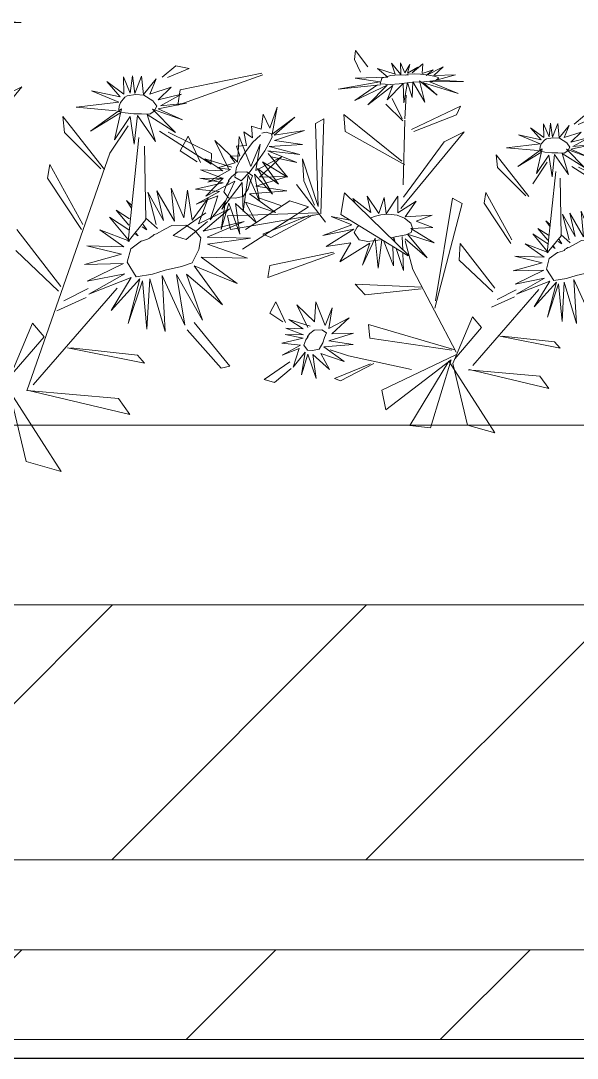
# Model space of a CAD drawing. Header units: millimetres. Extents: x 3614 to 12428, y -844 to 6844.
# Drawn here: x 5506.2829 to 5506.487, y -474.3752 to -473.9946 of the extents above; entities that cross this region are included whole.
import ezdxf

# ---------------------------------------------------------------- set-up
doc = ezdxf.new("R2010")
doc.units = ezdxf.units.MM
doc.header["$LTSCALE"] = 40
doc.header["$MEASUREMENT"] = 0
doc.layers.get('0').update_dxf_attribs({"linetype": 'CONTINUOUS', "lineweight": 20})
for name, color, linetype, lineweight in [('E1', 7, 'CONTINUOUS', 20), ('Hatch', 42, 'CONTINUOUS', 15), ('landscaping', 3, 'CONTINUOUS', 13), ('Wall', 7, 'CONTINUOUS', 30)]:
    doc.layers.add(name, color=color, linetype=linetype, lineweight=lineweight)
pattern_1 = [(45, (-8.270145654401858, 2.667354345598138), (-2.209708691207957, 2.209708691207958), [])]

# ---------------------------------------------------------------- blocks, each defined once
blk = doc.blocks.new('margarita')
at = {"layer": 'landscaping', "color": 50, "linetype": 'Continuous'}
for p, q in [((99.32160754663505, 207.287875577567), (99.26818255506866, 207.2873449919393)), ((99.2784317760171, 207.2900146840466), (99.32160754663505, 207.287875577567)), ((99.44865793500477, 207.2203466353782), (99.45723350199316, 207.2001263194602)), ((99.44903395621792, 207.1988202378852), (99.44865793500477, 207.2203466353782)), ((99.45723350199316, 207.2001263194602), (99.45976015501371, 207.2217434875109)), ((99.45976015501371, 207.2217434875109), (99.46278168259056, 207.199485507434)), ((99.46278168259056, 207.199485507434), (99.47123156972313, 207.2211609649249)), ((99.47123156972313, 207.2211609649249), (99.4735333669676, 207.1984449474611)), ((99.42798643774869, 207.2144582221641), (99.44903395621792, 207.1988202378852)), ((99.44455755834792, 207.1953937606694), (99.42798643774869, 207.2144582221641)), ((99.4735333669676, 207.1984449474611), (99.48928515237516, 207.2177410212965)), ((99.48928515237516, 207.2177410212965), (99.48126883903812, 207.1987772197136)), ((99.48126883903812, 207.1987772197136), (99.5080775640852, 207.2075509410652)), ((99.5080775640852, 207.2075509410652), (99.49162960957274, 207.1916822905435)), ((99.40892789893408, 207.2030730936508), (99.44455755834792, 207.1953937606694)), ((99.44300584434771, 207.1889815409554), (99.40892789893408, 207.2030730936508)), ((99.44486966942812, 207.1885905216847), (99.45038547379974, 207.1953102532372)), ((99.45038547379974, 207.1953102532372), (99.45317453261785, 207.1968656235823)), ((99.45317453261785, 207.1968656235823), (99.4637300003113, 207.1983544643309)), ((99.4637300003113, 207.1983544643309), (99.47381067091735, 207.1976630526345)), ((99.47381067091735, 207.1976630526345), (99.48525258824414, 207.190517590166)), ((99.49162960957274, 207.1916822905435), (99.52060748678268, 207.1988830669198)), ((99.52060748678268, 207.1988830669198), (99.49488569552094, 207.1844374216496)), ((99.39002471858645, 207.1827291458107), (99.44300584434771, 207.1889815409554)), ((99.43984604199804, 207.178293139666), (99.39002471858645, 207.1827291458107)), ((99.44290211827798, 207.1791992167986), (99.44318384437963, 207.1839071079829)), ((99.44318384437963, 207.1839071079829), (99.44486966942812, 207.1885905216847)), ((99.48525258824414, 207.190517590166), (99.49008582849794, 207.183797272789)), ((99.49008582849794, 207.183797272789), (99.48701304956866, 207.1775338565764)), ((99.5269814480394, 207.1875972365607), (99.49173581458332, 207.1805772408138)), ((99.49488569552094, 207.1844374216496), (99.5269814480394, 207.1875972365607)), ((99.4461311725755, 207.1806553199357), (99.40784948951088, 207.1530508516971)), ((99.40784948951088, 207.1530508516971), (99.444294936494, 207.1751568316834)), ((99.43759857476593, 207.1419705159855), (99.4461311725755, 207.1806553199357)), ((99.45690151878273, 207.1710475412338), (99.43759857476593, 207.1419705159855)), ((99.45061594578812, 207.1756471800376), (99.4418485577243, 207.1775106744805)), ((99.44416074810371, 207.1768866346996), (99.44290211827798, 207.1791992167986)), ((99.46171123263693, 207.1743664756473), (99.45061594578812, 207.1756471800376)), ((99.46214765873206, 207.1367786398857), (99.45690151878273, 207.1710475412338)), ((99.4713001659583, 207.1744413272491), (99.46171123263693, 207.1743664756473)), ((99.46608589568498, 207.1721612152959), (99.46214765873206, 207.1367786398857)), ((99.4883068996375, 207.1400125349448), (99.46608589568498, 207.1721612152959)), ((99.48134683140366, 207.1741494823797), (99.4713001659583, 207.1744413272491)), ((99.4780558261548, 207.1734919799437), (99.4883068996375, 207.1400125349448)), ((99.51329995605565, 207.151323428626), (99.4780558261548, 207.1734919799437)), ((99.48701304956866, 207.1775338565764), (99.48134683140366, 207.1741494823797)), ((99.48476137347973, 207.180170605482), (99.51329995605565, 207.151323428626)), ((99.52222779149557, 207.1668765127689), (99.48476137347973, 207.180170605482)), ((99.49173581458332, 207.1805772408138), (99.52222779149557, 207.1668765127689)), ((99.59223256794589, 207.1463350211693), (99.59047228437277, 207.1145025268941)), ((99.60693624994143, 207.1090766304929), (99.59223256794589, 207.1463350211693)), ((99.56213111214458, 207.1414643244374), (99.57950468216123, 207.1055003054064)), ((99.59047228437277, 207.1145025268941), (99.56213111214458, 207.1414643244374)), ((99.61834962946803, 207.1367693143246), (99.60693624994143, 207.1090766304929)), ((99.61315379049128, 207.1041256776036), (99.61834962946803, 207.1367693143246)), ((99.54977228383284, 207.1184084065686), (99.57222257776093, 207.1034870623753)), ((99.58339496816923, 207.1079745994012), (99.54977228383284, 207.1184084065686)), ((99.64510005817404, 207.1209137528698), (99.61315379049128, 207.1041256776036)), ((99.61773735684193, 207.0957882059539), (99.64510005817404, 207.1209137528698)), ((99.54455853334372, 207.1047823494049), (99.57264384968124, 207.0942810689492)), ((99.57222257776093, 207.1034870623753), (99.54455853334372, 207.1047823494049)), ((99.54360092004524, 207.0945646798674), (99.57249954458744, 207.0886550560584)), ((99.57264384968124, 207.0942810689492), (99.54360092004524, 207.0945646798674)), ((99.61321055301792, 207.0845684865221), (99.65223389307852, 207.096651824328)), ((99.65223389307852, 207.096651824328), (99.61773735684193, 207.0957882059539)), ((99.49020680271204, 207.0786847773606), (99.49845973795834, 207.0418326899859)), ((99.51206890921443, 207.0412585308439), (99.49020680271204, 207.0786847773606)), ((99.50801519587989, 207.0822397628437), (99.51206890921443, 207.0412585308439)), ((99.52371783566588, 207.0452404094878), (99.50801519587989, 207.0822397628437)), ((99.52833922361279, 207.0796519124395), (99.52371783566588, 207.0452404094878)), ((99.53400006502724, 207.0424161982066), (99.52833922361279, 207.0796519124395)), ((99.57249954458744, 207.0886550560584), (99.5382426812282, 207.080926411107)), ((99.5382426812282, 207.080926411107), (99.56794466561321, 207.077797249304)), ((99.60519900083773, 207.0750724126138), (99.6517182759268, 207.0788616571573)), ((99.6517182759268, 207.0788616571573), (99.61321055301792, 207.0845684865221)), ((99.4588511893388, 207.0573728337844), (99.45234397603001, 207.0666914656554)), ((99.45901270863165, 207.0606952779932), (99.45234397603001, 207.0666914656554)), ((99.47879712701193, 207.0772560505093), (99.48922875624565, 207.0367685783544)), ((99.49845973795834, 207.0418326899859), (99.47879712701193, 207.0772560505093)), ((99.55403766137572, 207.0698711843212), (99.53400006502724, 207.0424161982066)), ((99.56794466561321, 207.077797249304), (99.53882577617863, 207.062135222101)), ((99.53882577617863, 207.062135222101), (99.5658851876486, 207.0723837496484)), ((99.5419434570777, 207.0377796679593), (99.55403766137572, 207.0698711843212)), ((99.5658851876486, 207.0723837496484), (99.55623246696058, 207.0426561433492)), ((99.55623246696058, 207.0426561433492), (99.5753889092778, 207.0664199226727)), ((99.5753889092778, 207.0664199226727), (99.56985025358759, 207.0306704687172)), ((99.63746533688824, 207.0520359530144), (99.60519900083773, 207.0750724126138)), ((99.64408400494509, 207.0607008086479), (99.61517137463278, 207.0705922763563)), ((99.45540519242307, 207.0362029014685), (99.4395698361412, 207.0546524264872)), ((99.4561289378816, 207.044082479726), (99.4395698361412, 207.0546524264872)), ((99.58046208005285, 207.0563433811146), (99.5419434570777, 207.0377796679593)), ((99.54759888941092, 207.0288001734787), (99.58046208005285, 207.0563433811146)), ((99.56985025358759, 207.0306704687172), (99.57940994528565, 207.0634720878026)), ((99.57940994528565, 207.0634720878026), (99.59303695264386, 207.0250429180166)), ((99.58777195422931, 207.0628519648928), (99.61397650652428, 207.0389831816175)), ((99.59303695264386, 207.0250429180166), (99.58777195422931, 207.0628519648928)), ((99.60047171306931, 207.0645623129311), (99.63746533688824, 207.0520359530144)), ((99.61397650652428, 207.0389831816175), (99.60047171306931, 207.0645623129311)), ((99.45530693662351, 207.0304099500793), (99.43134196178696, 207.0460442814715)), ((99.43134196178696, 207.0460442814715), (99.45609613293516, 207.0164481672711)), ((99.47616405943464, 207.0452705951883), (99.49090995793811, 207.0320083471763)), ((99.59845971918017, 207.0405339996325), (99.54759888941092, 207.0288001734787)), ((99.55254838428628, 207.0213957984565), (99.59845971918017, 207.0405339996325)), ((99.41928195260073, 207.0304367857267), (99.44936562832943, 207.0092249803189)), ((99.45609613293516, 207.0164481672711), (99.41928195260073, 207.0304367857267)), ((99.46376681904323, 207.0264594210709), (99.46682563608485, 207.0228953202991)), ((99.4718078896433, 207.0340751456326), (99.47777443073728, 207.0302651976838)), ((99.47306319487384, 207.0370160425671), (99.47777443073728, 207.0302651976838)), ((99.46371427782087, 207.0249257635401), (99.46682563608485, 207.0228953202991)), ((99.60645879254484, 207.0201425840295), (99.55254838428628, 207.0213957984565)), ((99.55295557996048, 207.012371259871), (99.60645879254484, 207.0201425840295)), ((99.40318021173037, 207.0105318217741), (99.44613571030865, 207.0000998386988)), ((99.44936562832943, 207.0092249803189), (99.40318021173037, 207.0105318217741)), ((99.60257357769966, 206.9950278655834), (99.55295557996048, 207.012371259871)), ((99.44613571030865, 207.0000998386988), (99.40015534934895, 206.9874758113313)), ((99.40015534934895, 206.9874758113313), (99.4487963258042, 206.9883514250963)), ((99.4487963258042, 206.9883514250963), (99.40367384744677, 206.9665562771069)), ((99.54531434476542, 206.9962008348089), (99.60257357769966, 206.9950278655834)), ((99.58983035122186, 206.963790711681), (99.54531434476542, 206.9962008348089)), ((99.40367384744677, 206.9665562771069), (99.45022269909289, 206.9756015529701)), ((99.45022269909289, 206.9756015529701), (99.40564171061779, 206.9505886464899)), ((99.51444102427764, 206.9749684309861), (99.54669596272501, 206.9182421761506)), ((99.52471923744163, 206.9120087806208), (99.51444102427764, 206.9749684309861)), ((99.526947418071, 206.9753959813172), (99.57175189678104, 206.9373924147277)), ((99.54669596272501, 206.9182421761506), (99.526947418071, 206.9753959813172)), ((99.53664581605356, 206.9857480834018), (99.58983035122186, 206.963790711681)), ((99.57175189678104, 206.9373924147277), (99.53664581605356, 206.9857480834018)), ((99.40564171061779, 206.9505886464899), (99.45844122357911, 206.9711679097429)), ((99.45844122357911, 206.9711679097429), (99.43346715787027, 206.9302879141586)), ((99.43346715787027, 206.9302879141586), (99.46907538256113, 206.9694572529248)), ((99.46907538256113, 206.9694572529248), (99.45469713115361, 206.914185650609)), ((99.45469713115361, 206.914185650609), (99.47247340018896, 206.967002710156)), ((99.47247340018896, 206.967002710156), (99.47784910707928, 206.9071050619522)), ((99.47784910707928, 206.9071050619522), (99.48130664391834, 206.9696819162349)), ((99.48130664391834, 206.9696819162349), (99.50069571985952, 206.9039867243403)), ((99.49673924374376, 206.9737757671884), (99.52471923744163, 206.9120087806208)), ((99.50069571985952, 206.9039867243403), (99.49673924374376, 206.9737757671884))]:
    blk.add_line(p, q, dxfattribs=at)
at = {"layer": 'landscaping', "color": 86, "linetype": 'Continuous'}
for p, q in [((99.49688093906708, 207.2201196195241), (99.51360220290123, 207.2339131926935)), ((99.51360220290123, 207.2339131926935), (99.53031811175224, 207.2308639009253)), ((99.53031811175224, 207.2308639009253), (99.50332869480292, 207.2197130841956)), ((99.51631449051048, 207.1850031901784), (99.62187697566222, 207.2228961088127)), ((99.6204042191329, 207.2249563741366), (99.5191969427814, 207.2042447606416)), ((99.32260964259164, 207.2078273067323), (99.22244995424208, 207.0865565028604)), ((99.29083859561216, 207.1922714744233), (99.32260964259164, 207.2078273067323)), ((99.5191969427814, 207.2042447606416), (99.51631449051048, 207.1850031901784)), ((99.37321339031547, 207.1712214539577), (99.37535788919115, 207.1511020485603)), ((99.42513771189131, 207.1053350306001), (99.37321339031547, 207.1712214539577)), ((99.43160235658723, 207.125398115781), (99.45447021630629, 207.1595921862732)), ((99.37535788919115, 207.1511020485603), (99.42054645176444, 207.1062466639941)), ((99.4543852000016, 207.0159543611393), (99.46786367074913, 207.1448739763589)), ((99.55778343350849, 207.1118205441271), (99.49348139871944, 207.153019702517)), ((99.50408664023031, 207.1516688870242), (99.55805391690765, 207.1252456772266)), ((99.52892754416962, 207.1464953635664), (99.51925044722358, 207.1283565848949)), ((99.54429598068148, 207.113817105577), (99.52892754416962, 207.1464953635664)), ((99.47465873755036, 207.1343530061961), (99.47663818579343, 207.0430375763354)), ((99.43160235658723, 207.125398115781), (99.32878207112957, 206.8303359649322)), ((99.51925044722358, 207.1283565848949), (99.5401404115734, 207.1147625374301)), ((99.55805391690765, 207.1252456772266), (99.55778343350849, 207.1118205441271)), ((99.35713951811695, 207.1114702909357), (99.35422210382404, 207.0945800595919)), ((99.39837136991716, 207.0367845331086), (99.35713951811695, 207.1114702909357)), ((99.35422210382404, 207.0945800595919), (99.39665870355024, 207.0306757739947)), ((99.65536276510142, 207.0665017790303), (99.60024191108141, 207.0307094095631)), ((99.67841401139452, 207.0588707509657), (99.65536276510142, 207.0665017790303)), ((99.59659198065262, 207.0063371123211), (99.67841401139452, 207.0588707509657)), ((99.47663818579343, 207.0430375763354), (99.4543852000016, 207.0159543611393)), ((99.55089615778502, 207.0512973060239), (99.51063925821978, 207.0231795330253)), ((99.52675510581815, 207.0184528067595), (99.55316972695351, 207.0407886710868)), ((99.62190731880173, 207.0251090081781), (99.67904780469887, 207.0480159833913)), ((99.6842401230834, 207.0487818618369), (99.6317070517766, 207.0209795700062)), ((99.37107491241852, 206.960043501659), (99.3161483945307, 207.030768221649)), ((99.51063925821978, 207.0231795330253), (99.52675510581815, 207.0184528067595)), ((99.6317070517766, 207.0209795700062), (99.62190731880173, 207.0251090081781)), ((99.31482653241423, 207.004584556158), (99.36786983964242, 206.954360592413)), ((99.44080880702963, 206.9578452768334), (99.33667201476726, 206.8376500976489)), ((99.37480366645431, 206.9420379575585), (99.40496634672165, 206.957419874608)), ((99.36597168717152, 206.9299426444608), (99.40233971985948, 206.9461680224347)), ((99.30481055921372, 206.8404301960307), (99.3356652835552, 206.9145515841706)), ((99.3356652835552, 206.9145515841706), (99.35025337107763, 206.8975699898863)), ((99.58073259360563, 206.8611105066195), (99.53656949015793, 206.9152831108667)), ((99.35025337107763, 206.8975699898863), (99.30771738774266, 206.8480829388655)), ((99.52764471391122, 206.9062588195403), (99.56998494198385, 206.8586468821319)), ((99.47472551100613, 206.8646603386921), (99.37918422720458, 206.8836939966327)), ((99.38340259459328, 206.8838396900602), (99.46607394859596, 206.8746762107894)), ((99.46607394859596, 206.8746762107894), (99.47472551100613, 206.8646603386921)), ((99.56998494198385, 206.8586468821319), (99.58073259360563, 206.8611105066195)), ((99.29824101170128, 206.844268591461), (99.37138902698015, 206.7303989232402)), ((99.3278450784683, 206.7427792303838), (99.30481055921372, 206.8404301960307)), ((99.32918876733568, 206.8307306017217), (99.44240861396764, 206.8206751324769)), ((99.45675645373429, 206.8011403090579), (99.33063841205403, 206.8308430570067)), ((99.44240861396764, 206.8206751324769), (99.45675645373429, 206.8011403090579)), ((99.37138902698015, 206.7303989232402), (99.3278450784683, 206.7427792303838))]:
    blk.add_line(p, q, dxfattribs=at)
at = {"layer": 'landscaping', "color": 50, "linetype": 'Continuous'}
for points in [[(99.57881458486395, 207.0880586876274), (99.5792620418863, 207.0917162506435), (99.58269551907301, 207.096329621473), (99.58985682870123, 207.1017748019478), (99.60207416849676, 207.1021789260905), (99.60900253250166, 207.0974646586803), (99.6059381364032, 207.0899812364316), (99.60339219571821, 207.081451779296), (99.59744847629696, 207.0715724878514), (99.58725515490721, 207.0695139497669), (99.57934191622444, 207.0699863389523), (99.57351003142028, 207.0775038069199), (99.57662222989045, 207.0862587349421), (99.58002778661086, 207.0912320244399)], [(99.48989400821456, 207.0251803190454), (99.5002076424878, 207.0310666279969), (99.50889892278644, 207.0357568781792), (99.52612601550872, 207.0360220504772), (99.537868318006, 207.0291676923704), (99.54478567825007, 207.0206000315316), (99.54247186445923, 207.0059622307489), (99.53385234711531, 206.9892274529273), (99.52061936466741, 206.9847194843674), (99.5004876064641, 206.9802129549221), (99.4847040767592, 206.9752383240759), (99.46468342296318, 206.9720794243323), (99.45336009779129, 206.9902119694392), (99.45767184495004, 207.0068803768445), (99.47092061038386, 207.0167446101384)], [(99.48989400821456, 207.0251803190454), (99.48700791346508, 207.0243586414345), (99.48504875627395, 207.0227332476048), (99.48305160727271, 207.0216234598485), (99.48112744790987, 207.0199606607777), (99.47844078237772, 207.0186369035053), (99.47477641099279, 207.0175171395326), (99.47097846768186, 207.0164642451389), (99.47092061038386, 207.0167446101384)]]:
    blk.add_lwpolyline(points, dxfattribs=at)
blk = doc.blocks.new('FLORES')
at = {"color": 86, "linetype": 'Continuous'}
for p, q in [((-0.308656170687442, -0.4403979416059089), (-0.2909181706874335, -0.4125879416063185)), ((-0.2881541706875907, -0.4270349416058822), (-0.2961511706877502, -0.4478019416058602)), ((-0.2909181706874335, -0.4125879416063185), (-0.2881541706875907, -0.4270349416058822)), ((-0.3604181706874954, -0.5268969416059122), (-0.3655061706873823, -0.4898769416061556)), ((-0.3564921706876305, -0.5263549416061438), (-0.3428241706875781, -0.4931279416062468)), ((-0.3322101706877731, -0.5016159416057349), (-0.3573641706877026, -0.5297859416062352)), ((-0.449983170687716, -0.5135339416058855), (-0.4428591706875127, -0.5267169416059119)), ((-0.3700131706874856, -0.5444139416061377), (-0.449983170687716, -0.5135339416058855)), ((-0.3508221706876213, -0.5935329416063837), (-0.2646001706877143, -0.5124509416057778)), ((-0.2646001706877143, -0.5124509416057778), (-0.2648901706876643, -0.5397189416055995)), ((-0.2327571706875062, -0.5167849416059767), (-0.2187991706875039, -0.5232859416058206)), ((-0.2161821706874036, -0.6666689416063605), (-0.2327571706875062, -0.5167849416059767)), ((-0.2187991706875039, -0.5232859416058206), (-0.2126921706878022, -0.6547499416058713)), ((-0.4428591706875127, -0.5267169416059119), (-0.3730671706877331, -0.5482059416056586)), ((-0.3605631706874703, -0.5292449416058957), (-0.3499481706877816, -0.6310939416055703)), ((-0.2648901706876643, -0.5397189416055995), (-0.3548921706875774, -0.5998529416058886)), ((-0.6451081706874504, -0.5435119416063685), (-0.6615381706875783, -0.547844941606229)), ((-0.6615381706875783, -0.547844941606229), (-0.6337671706875483, -0.5568749416063952)), ((-0.627370170687442, -0.5559709416059491), (-0.6451081706874504, -0.5435119416063685)), ((-0.4526701706874121, -0.5547479416057399), (-0.3434311706875235, -0.6679089416059583)), ((-0.4197911706875459, -0.5677999416059833), (-0.4526701706874121, -0.5547479416057399)), ((-0.3490231706875022, -0.6506649416062942), (-0.4197911706875459, -0.5677999416059833)), ((-0.2126921706878022, -0.6547499416058713), (-0.1940821706877216, -0.5776419416063732)), ((-0.1940821706877216, -0.5776419416063732), (-0.1930631706874521, -0.6123139416061463)), ((-0.5469641706874029, -0.6648629416061455), (-0.500291170687575, -0.59515794160626)), ((-0.500291170687575, -0.59515794160626), (-0.5008731706876972, -0.6153829416055601)), ((-0.629260170687445, -0.6247739416060654), (-0.6810221706874984, -0.6552919416056397)), ((-0.6797141706876177, -0.6686559416060049), (-0.6187911706876151, -0.6226069416055111)), ((-0.5008731706876972, -0.6153829416055601), (-0.5424571706877545, -0.6635989416056987)), ((-0.1809951706874528, -0.6175499416061144), (-0.22257917068751, -0.6803939416061553)), ((-0.1930631706874521, -0.6123139416061463), (-0.2073131706876268, -0.6524029416062262)), ((-0.5985811706874813, -0.6397619416059686), (-0.5934921706877107, -0.7309569416059392)), ((-0.5692111706877371, -0.7562379416061163), (-0.5926201706876384, -0.6287469416059253)), ((-0.2562711706874836, -0.6365349416058166), (-0.3506621706875705, -0.7441879416058442)), ((-0.2474971706875806, -0.6701839416057851), (-0.2562711706874836, -0.6365349416058166)), ((-0.6810221706874984, -0.6552919416056397), (-0.6797141706876177, -0.6686559416060049)), ((-0.5149761706876747, -0.7311379416062778), (-0.4796441706877488, -0.6534869416057631)), ((-0.4796441706877488, -0.6534869416057631), (-0.475429170687818, -0.670100941605881)), ((-0.475429170687818, -0.670100941605881), (-0.5127961706877217, -0.7370959416060145)), ((-0.4261371706876674, -0.6580009416059625), (-0.4408241706875346, -0.6679339416062362)), ((-0.4408241706875346, -0.6679339416062362), (-0.3848451706877824, -0.8299169416061998)), ((-0.3867351706877855, -0.8181789416060496), (-0.4261371706876674, -0.6580009416059625)), ((-0.3490231706875022, -0.7438289416061821), (-0.2474971706875806, -0.6701839416057851)), ((-0.2147291706875478, -0.6670309416061287), (-0.0715101706875032, -0.6802129416058165)), ((-0.0684561706877105, -0.6587229416057312), (-0.21211017068768, -0.6648629416061455)), ((-0.0715101706875032, -0.6802129416058165), (-0.0684561706877105, -0.6587229416057312)), ((-0.7958881706873911, -0.7307769416059386), (-0.773496170687537, -0.7213859416063431)), ((-0.773496170687537, -0.7213859416063431), (-0.7157721706877567, -0.7528079416063636)), ((-0.7102481706876063, -0.776824941606094), (-0.7958881706873911, -0.7307769416059386)), ((-0.5934921706877107, -0.7309569416059392), (-0.5692111706877371, -0.7562379416061163)), ((-0.4818261706874696, -0.8055379416057917), (-0.4325341706877738, -0.7307769416059386)), ((-0.4325341706877738, -0.7307769416059386), (-0.4291911706874603, -0.7567799416058847)), ((-0.1245801706874374, -0.7609339416060834), (-0.2327571706875062, -0.7313189416057071)), ((-0.2314481706877416, -0.7291509416057238), (-0.1289421706875657, -0.7419729416063205)), ((-0.1289421706875657, -0.7419729416063205), (-0.1245801706874374, -0.7609339416060834)), ((-0.4291911706874603, -0.7567799416058847), (-0.4781911706874383, -0.8109559416055276)), ((-0.3548921706875774, -0.76617094160639), (-0.4129061706877624, -0.9021509416064076)), ((-0.3668151706876017, -0.7948829416057493), (-0.2618361706874168, -0.7822429416058299)), ((-0.2618361706874168, -0.7822429416058299), (-0.2762311706875664, -0.8003019416058235)), ((-0.2762311706875664, -0.8003019416058235), (-0.3655061706873823, -0.7974119416060717)), ((-0.1469721706877465, -0.8340709416063987), (-0.13417717068765, -0.8003019416058235)), ((-0.13417717068765, -0.8003019416058235), (-0.1231261706876978, -0.8176379416057102)), ((-0.5511811706875565, -0.8131229416060817), (-0.4380601706876919, -0.9249039416056914)), ((-0.4841511706873975, -0.8237779416061242), (-0.5154131706878218, -0.8107749416060983)), ((-0.4744101706875484, -0.8351539416055969), (-0.5119241706876494, -0.8217899416061412)), ((-0.1231261706876978, -0.8176379416057102), (-0.1429021706877904, -0.832806941605952)), ((-0.4430041706874876, -0.8481549416058554), (-0.4562351706873926, -0.8662139416058494)), ((-0.4065091706876558, -0.9196679416057236), (-0.4430041706874876, -0.8481549416058554)), ((-0.4110161706877591, -0.8981769416062093), (-0.2778311706876195, -0.847613941605516)), ((-0.2778311706876195, -0.847613941605516), (-0.2784131706877417, -0.8692839416056017)), ((-0.6832041706876737, -0.9203899416064016), (-0.6433631706874225, -0.8629639416060966)), ((-0.6337671706875483, -0.8712709416061557), (-0.6722981706876965, -0.922014941606278)), ((-0.4562351706873926, -0.8662139416058494), (-0.4099991706877121, -0.9122629416063432)), ((-0.2784131706877417, -0.8692839416056017), (-0.4066541706876309, -0.8983589416059771)), ((-0.5777891706876801, -0.9086519416062516), (-0.4840061706874226, -0.8822859416061986)), ((-0.4882231706875757, -0.8824669416056281), (-0.5699381706873794, -0.8979969416062091)), ((-0.2423531706873803, -0.8947459416061176), (-0.2142921706874006, -0.8826479416059669)), ((-0.5699381706873794, -0.8979969416062091), (-0.5777891706876801, -0.9086519416062516)), ((-0.2423531706873803, -0.8947459416061176), (-0.3404971706874278, -0.924000941605584)), ((-0.1487171706877746, -0.8969139416061009), (-0.1064061706876203, -0.9218339416059392)), ((-0.6722981706876965, -0.922014941606278), (-0.6832041706876737, -0.9203899416064016)), ((-0.4002561706876408, -0.9153329416060956), (-0.464378170687411, -1.034518941605995)), ((-0.4219221706877363, -1.018807941605982), (-0.4065091706876558, -0.9196679416057236)), ((-0.4134881706874296, -0.90594194160559), (-0.2909181706874335, -0.953074941605621)), ((-0.2945511706876971, -0.9844959416062125), (-0.4043291706877028, -0.9135279416062188)), ((-0.4043291706877028, -0.9135279416062188), (-0.3631791706876868, -1.018626941605645)), ((-0.3310461706875287, -1.012486941606141), (-0.4002561706876408, -0.9153329416060956)), ((-0.2814671706875344, -0.9097349416063591), (-0.2269411706876383, -0.9333909416057506)), ((-0.2174901706877392, -0.928515941606122), (-0.2762311706875664, -0.9100969416061276)), ((-0.1221081706877669, -0.9277929416060144), (-0.1501711706875142, -0.9075669416063761)), ((-0.5549611706875625, -0.9705919416058464), (-0.4315181706876106, -0.931223941606106)), ((-0.4300641706874161, -0.931223941606106), (-0.5421671706878044, -0.9500059416062072)), ((-0.2269411706876383, -0.9333909416057506), (-0.2174901706877392, -0.928515941606122)), ((-0.1064061706876203, -0.9218339416059392), (-0.1221081706877669, -0.9277929416060144)), ((-0.5421671706878044, -0.9500059416062072), (-0.5549611706875625, -0.9705919416058464)), ((-0.2909181706874335, -0.953074941605621), (-0.2945511706876971, -0.9844959416062125)), ((-0.464378170687411, -1.034518941605995), (-0.4219221706877363, -1.018807941605982)), ((-0.3631791706876868, -1.018626941605645), (-0.3310461706875287, -1.012486941606141))]:
    blk.add_line(p, q, dxfattribs=at)
at = {"color": 221, "linetype": 'Continuous'}
for p, q in [((-0.3959571706874669, -0.4421589416063513), (-0.3935921706876399, -0.4572419416056733)), ((-0.377902170687463, -0.4549739416063975), (-0.3959571706874669, -0.4421589416063513)), ((-0.3749991706874027, -0.4416249416056531), (-0.3705931706873855, -0.4548399416055986)), ((-0.3660791706876409, -0.4543059416058103), (-0.3749991706874027, -0.4416249416056531)), ((-0.3605991706873794, -0.4380209416061124), (-0.3660791706876409, -0.4543059416058103)), ((-0.3594161706875241, -0.4561739416060961), (-0.3605991706873794, -0.4380209416061124)), ((-0.3461961706877048, -0.437220941606313), (-0.3594161706875241, -0.4561739416060961)), ((-0.3508181706876314, -0.4552409416058369), (-0.3461961706877048, -0.437220941606313)), ((-0.3236271706875016, -0.4437609416057171), (-0.3508181706876314, -0.4552409416058369)), ((-0.338674170687824, -0.4588449416062872), (-0.3236271706875016, -0.4437609416057171)), ((-0.4273411706878111, -0.4494999416058933), (-0.4117561706877101, -0.4617809416061506)), ((-0.3993961706875382, -0.4609809416063513), (-0.4273411706878111, -0.4494999416058933)), ((-0.4112181706874767, -0.4527049416058734), (-0.3993961706875382, -0.4609809416063513)), ((-0.3935921706876399, -0.4572419416056733), (-0.4112181706874767, -0.4527049416058734)), ((-0.3875741706875999, -0.446697941605919), (-0.377902170687463, -0.4549739416063975)), ((-0.3705931706873855, -0.4548399416055986), (-0.3875741706875999, -0.446697941605919)), ((-0.2868701706876493, -0.4563079416059851), (-0.338674170687824, -0.4588449416062872)), ((-0.3254541706875499, -0.4651179416062521), (-0.2868701706876493, -0.4563079416059851)), ((-0.4149811706876392, -0.4693899416063803), (-0.4578621706874915, -0.4748619416062071)), ((-0.4578621706874915, -0.4748619416062071), (-0.4045561706876982, -0.4712589416060954)), ((-0.4045561706876982, -0.4712589416060954), (-0.4477611706876419, -0.4931499416055092)), ((-0.4477611706876419, -0.4931499416055092), (-0.3944521706877424, -0.4721919416063546)), ((-0.4117561706877101, -0.4617809416061506), (-0.4459341706875934, -0.4637829416063255)), ((-0.4459341706875934, -0.4637829416063255), (-0.4149811706876392, -0.4693899416063803)), ((-0.4146591706877702, -0.4936829416058687), (-0.3885411706875459, -0.4685889416062424)), ((-0.3944521706877424, -0.4721919416063546), (-0.4146591706877702, -0.4936829416058687)), ((-0.3885411706875459, -0.4685889416062424), (-0.3941301706874185, -0.5030269416059241)), ((-0.3941301706874185, -0.5030269416059241), (-0.377902170687463, -0.4693899416063803)), ((-0.377902170687463, -0.4693899416063803), (-0.3748921706875592, -0.4938169416057577)), ((-0.3748921706875592, -0.4938169416057577), (-0.3689821706877012, -0.4697899416062798)), ((-0.3689821706877012, -0.4697899416062798), (-0.3607061706876777, -0.5014249416056487)), ((-0.3607061706876777, -0.5014249416056487), (-0.3622111706874023, -0.4705909416055081)), ((-0.3622111706874023, -0.4705909416055081), (-0.3346971706875195, -0.4946179416058956)), ((-0.3458741706873809, -0.4729929416055825), (-0.3036361706873833, -0.4999569416061719)), ((-0.3346971706875195, -0.4946179416058956), (-0.3458741706873809, -0.4729929416055825)), ((-0.3366311706874114, -0.4715259416055348), (-0.2839691706878113, -0.4919479416060426)), ((-0.3036361706873833, -0.4999569416061719), (-0.3366311706874114, -0.4715259416055348)), ((-0.3263141706876524, -0.4701899416061793), (-0.2587121706875735, -0.4719249416060052)), ((-0.2587121706875735, -0.4719249416060052), (-0.3254541706875499, -0.4651179416062521)), ((-0.2839691706878113, -0.4919479416060426), (-0.3216931706876096, -0.4696559416063907)), ((-0.1599441706877371, -0.4927499416056095), (-0.1486581706878098, -0.534929941605981)), ((-0.1457571706875171, -0.5251849416056871), (-0.1599441706877371, -0.4927499416056095)), ((-0.1371591706876245, -0.5022259416057864), (-0.1457571706875171, -0.5251849416056871)), ((-0.1321081706875304, -0.5257189416063853), (-0.1371591706876245, -0.5022259416057864)), ((-0.1867041706874772, -0.5105019416062646), (-0.1519901706875828, -0.5369309416058174)), ((-0.1486581706878098, -0.534929941605981), (-0.1867041706874772, -0.5105019416062646)), ((-0.1170611706876627, -0.5194449416060821), (-0.1321081706875304, -0.5257189416063853)), ((-0.1173831706875319, -0.5383999416056326), (-0.1170611706876627, -0.5194449416060821)), ((-0.2004621706875298, -0.5331939416058163), (-0.1518831706877393, -0.5449399416059464)), ((-0.1519901706875828, -0.5369309416058174), (-0.2004621706875298, -0.5331939416058163)), ((-0.1042701706875562, -0.5275869416057617), (-0.1173831706875319, -0.5383999416056326)), ((-0.1069581706875908, -0.5498789416063234), (-0.1042701706875562, -0.5275869416057617)), ((-0.6196131706875861, -0.5577549416059924), (-0.6101541706877072, -0.5760419416058653)), ((-0.6024161706874624, -0.5757749416055165), (-0.6196131706875861, -0.5577549416059924)), ((-0.6018781706876837, -0.5529489416060756), (-0.6024161706874624, -0.5757749416055165)), ((-0.5917771706873795, -0.5739059416058013), (-0.6018781706876837, -0.5529489416060756)), ((-0.5904861706877969, -0.5514809416056892), (-0.5917771706873795, -0.5739059416058013)), ((-0.5862951706878051, -0.572837941606224), (-0.5904861706877969, -0.5514809416056892)), ((-0.5793091706874804, -0.5520149416063873), (-0.5862951706878051, -0.572837941606224)), ((-0.5780191706877817, -0.5735059416059018), (-0.5793091706874804, -0.5520149416063873)), ((-0.5582441706875727, -0.5562869416056059), (-0.5780191706877817, -0.5735059416059018)), ((-0.5732911706874404, -0.576575941605654), (-0.5582441706875727, -0.5562869416056059)), ((-0.1518831706877393, -0.5449399416059464), (-0.195518170687734, -0.5550859416055687)), ((-0.195518170687734, -0.5550859416055687), (-0.1428541706874569, -0.5538839416061025)), ((-0.1428541706874569, -0.5538839416061025), (-0.1902521706876143, -0.5701689416058005)), ((-0.0911591706878028, -0.5493449416056251), (-0.1069581706875908, -0.5498789416063234)), ((-0.0949201706877432, -0.5652299416063329), (-0.0911591706878028, -0.5493449416056251)), ((-0.6101541706877072, -0.5760419416058653), (-0.6375611706877466, -0.5693679416056625)), ((-0.6375611706877466, -0.5693679416056625), (-0.6199351706874552, -0.5839169416061054)), ((-0.5383621706875203, -0.5661639416060213), (-0.5732911706874404, -0.576575941605654)), ((-0.5712481706874826, -0.5828489416056187), (-0.5383621706875203, -0.5661639416060213)), ((-0.1902521706876143, -0.5701689416058005), (-0.1399531706876189, -0.5608249416057447)), ((-0.1399531706876189, -0.5608249416057447), (-0.1844481706877161, -0.5828489416056187)), ((-0.1844481706877161, -0.5828489416056187), (-0.1448971706874147, -0.5708359416060489)), ((-0.1400601706874625, -0.5646959416056349), (-0.1676821706875273, -0.6044729416055931)), ((-0.0799821706874866, -0.5644299416056242), (-0.0949201706877432, -0.5652299416063329)), ((-0.0867531706877856, -0.5757749416055165), (-0.0799821706874866, -0.5644299416056242)), ((-0.6548651706877138, -0.590723941605859), (-0.6191821706876512, -0.5949969416063255)), ((-0.6226211706877223, -0.5913919416055367), (-0.6548651706877138, -0.590723941605859)), ((-0.6493831706876847, -0.5789789416060671), (-0.6226211706877223, -0.5913919416055367)), ((-0.6199351706874552, -0.5839169416061054), (-0.6493831706876847, -0.5789789416060671)), ((-0.5737201706876079, -0.5913919416055367), (-0.5334181706877246, -0.6159529416057126)), ((-0.5622211706874225, -0.6293009416061182), (-0.5737201706876079, -0.5913919416055367)), ((-0.5179421706876896, -0.5849849416056827), (-0.5712481706874826, -0.5828489416056187)), ((-0.5672711706876328, -0.593260941606161), (-0.5179421706876896, -0.5849849416056827)), ((-0.1676821706875273, -0.6044729416055931), (-0.1301721706874161, -0.5775099416062517)), ((-0.1301721706874161, -0.5775099416062517), (-0.1526351706876596, -0.6147509416062463)), ((-0.1526351706876596, -0.6147509416062463), (-0.1217891706875491, -0.5873879416060959)), ((-0.1217891706875491, -0.5873879416060959), (-0.1423181706874459, -0.6298349416059068)), ((-0.0581641706877747, -0.581380941606142), (-0.0867531706877856, -0.5757749416055165)), ((-0.0784771706877621, -0.5856529416062699), (-0.0581641706877747, -0.581380941606142)), ((-0.0415051706874294, -0.6030059416055451), (-0.0784771706877621, -0.5856529416062699)), ((-0.6485231706875823, -0.6110149416056743), (-0.612197170687665, -0.5948629416055269)), ((-0.6191821706876512, -0.5949969416063255), (-0.6485231706875823, -0.6110149416056743)), ((-0.612197170687665, -0.5948629416055269), (-0.6384191706876265, -0.6258309416055567)), ((-0.6384191706876265, -0.6258309416055567), (-0.6049951706874312, -0.6010029416059413)), ((-0.6049951706874312, -0.6010029416059413), (-0.6126261706878326, -0.6351749416056123)), ((-0.6126261706878326, -0.6351749416056123), (-0.5929581706874671, -0.6014039416061792)), ((-0.5929581706874671, -0.6014039416061792), (-0.5862951706878051, -0.6363759416056496)), ((-0.5862951706878051, -0.6363759416056496), (-0.5837151706874977, -0.6018039416060788)), ((-0.5837151706874977, -0.6018039416060788), (-0.5622211706874225, -0.6293009416061182)), ((-0.5714641706873921, -0.5949969416063255), (-0.5703881706873803, -0.5925939416059123)), ((-0.5334181706877246, -0.6159529416057126), (-0.5714641706873921, -0.5967319416061514)), ((-0.1423181706874459, -0.6298349416059068), (-0.1163081706874038, -0.5957979416055537)), ((-0.1163081706874038, -0.5957979416055537), (-0.1207151706877596, -0.6385109416062849)), ((-0.1207151706877596, -0.6385109416062849), (-0.1057751706877354, -0.5965979416062624)), ((-0.1057751706877354, -0.5965979416062624), (-0.0936311706874733, -0.6535949416059454)), ((-0.0956741706874311, -0.6074099416057948), (-0.0603131706876923, -0.6470539416062026)), ((-0.0936311706874733, -0.6535949416059454), (-0.0956741706874311, -0.6074099416057948)), ((-0.0839591706877912, -0.6043399416060427), (-0.0365611706876337, -0.6247629416059794)), ((-0.0603131706876923, -0.6470539416062026), (-0.0839591706877912, -0.6043399416060427)), ((-0.066224170687434, -0.5985999416055279), (-0.0415051706874294, -0.6030059416055451)), ((-0.0365611706876337, -0.6247629416059794), (-0.066224170687434, -0.5985999416055279)), ((-0.5549611706875625, -0.6453599416057046), (-0.5804051706874418, -0.6130369416062535)), ((-0.3400701706874827, -0.6482559416056688), (-0.3381361706875907, -0.6744189416061204)), ((-0.3195431706878082, -0.6745519416056709), (-0.3400701706874827, -0.6482559416056688)), ((-0.3181451706874725, -0.6485229416060179), (-0.3195431706878082, -0.6745519416056709)), ((-0.3078281706877135, -0.6734839416060936), (-0.3181451706874725, -0.6485229416060179)), ((-0.2913851706877324, -0.6443849416057787), (-0.3078281706877135, -0.6734839416060936)), ((-0.2952531706875163, -0.6708139416062409), (-0.2913851706877324, -0.6443849416057787)), ((-0.2684931706877762, -0.6465199416055043), (-0.2952531706875163, -0.6708139416062409)), ((-0.2723861706873833, -0.654913941605912), (-0.2684931706877762, -0.6465199416055043)), ((-0.3685511706877662, -0.658400941605862), (-0.3492061706876086, -0.6820269416060114)), ((-0.3381361706875907, -0.6744189416061204), (-0.3685511706877662, -0.658400941605862)), ((-0.2637631706876675, -0.6881669416055161), (-0.2318431706877675, -0.6724159416056068)), ((-0.2613521706877293, -0.6802339416056498), (-0.2318431706877675, -0.6724159416056068)), ((-0.3492061706876086, -0.6820269416060114), (-0.3917651706875915, -0.6824279416062498)), ((-0.3917651706875915, -0.6824279416062498), (-0.3656491706875897, -0.6901699416060298)), ((-0.3656491706875897, -0.6901699416060298), (-0.3915511706874497, -0.7019149416058214)), ((-0.2165831706876418, -0.7015149416059216), (-0.2637631706876675, -0.6881669416055161)), ((-0.6506341706878233, -0.7360129416059067), (-0.6478701706875257, -0.6984509416063815)), ((-0.6478701706875257, -0.6984509416063815), (-0.6406011706878019, -0.732401941605815)), ((-0.6406011706878019, -0.732401941605815), (-0.6278071706875892, -0.6942989416059504)), ((-0.6278071706875892, -0.6942989416059504), (-0.6286791706876615, -0.7354709416061384)), ((-0.6286791706876615, -0.7354709416061384), (-0.6097771706874086, -0.6964659416055952)), ((-0.6097771706874086, -0.6964659416055952), (-0.6151551706877001, -0.7338459416062622)), ((-0.6151551706877001, -0.7338459416062622), (-0.5982911706875313, -0.6970079416062731)), ((-0.5982911706875313, -0.6970079416062731), (-0.60556017068771, -0.73818094160589)), ((-0.5772851706875884, -0.7119889416056254), (-0.5711001706874015, -0.7054949416063323)), ((-0.5768671706875069, -0.7152889416059339), (-0.5711001706874015, -0.7054949416063323)), ((-0.3564061706876203, -0.700847941605673), (-0.3917651706875915, -0.7264759416059974)), ((-0.3915511706874497, -0.7019149416058214), (-0.3564061706876203, -0.700847941605673)), ((-0.2664501706878184, -0.6951079416060681), (-0.2165831706876418, -0.7015149416059216)), ((-0.2203441706875822, -0.7190009416056569), (-0.2664501706878184, -0.6951079416060681)), ((-0.6727351706873891, -0.7101899416059608), (-0.6506341706878233, -0.7360129416059067)), ((-0.6581951706877192, -0.7412499416062133), (-0.6727351706873891, -0.7101899416059608)), ((-0.5731251706876322, -0.7283289416057528), (-0.5574331706876876, -0.7165099416063754)), ((-0.5717941706876957, -0.7361289416060686), (-0.5574331706876876, -0.7165099416063754)), ((-0.3917651706875915, -0.7264759416059974), (-0.350602170687722, -0.7097909416063999)), ((-0.350602170687722, -0.7097909416063999), (-0.3787611706876817, -0.749167941605549)), ((-0.3787611706876817, -0.749167941605549), (-0.3465191706874577, -0.7167319416060423)), ((-0.3548921706875774, -0.76617094160639), (-0.3461681706877755, -0.7197599416061279)), ((-0.341224170687525, -0.7341799416056461), (-0.342006170687597, -0.7124609416062527)), ((-0.329767170687461, -0.7191669416063747), (-0.3286851706876916, -0.7130159416058746)), ((-0.3286851706876916, -0.7130159416058746), (-0.3277291706878316, -0.7164189416055821)), ((-0.3116751706876641, -0.7167369416059158), (-0.3247031706875134, -0.757843941605927)), ((-0.3095301706877365, -0.7151809416057519), (-0.3000901706874686, -0.7595799416060915)), ((-0.3000901706874686, -0.7595799416060915), (-0.2990141706874567, -0.7120599416060145)), ((-0.2990141706874567, -0.7120599416060145), (-0.2755861706874896, -0.7530399416057776)), ((-0.2900961706874625, -0.719401941605895), (-0.240119170687791, -0.7448969416057594)), ((-0.2755861706874896, -0.7530399416057776), (-0.2900961706874625, -0.719401941605895)), ((-0.2602171706877527, -0.7163319416061427), (-0.2203441706875822, -0.7190009416056569)), ((-0.240119170687791, -0.7448969416057594), (-0.2602171706877527, -0.7163319416061427)), ((-0.6980341706877482, -0.7257209416059709), (-0.6581951706877192, -0.7412499416062133)), ((-0.663139170687515, -0.7506399416063801), (-0.6980341706877482, -0.7257209416059709)), ((-0.5931921706875585, -0.7286939416056271), (-0.6068681706875907, -0.7430569416058574)), ((-0.5894621706876535, -0.7366839416056905), (-0.5936371706876856, -0.7437789416056262)), ((-0.587983170687636, -0.7395189416059225), (-0.5936371706876856, -0.7437789416056262)), ((-0.5712481706874826, -0.7418969416060577), (-0.548564170687456, -0.7244559416060952)), ((-0.548564170687456, -0.7244559416060952), (-0.5709551706874266, -0.7558779416061157)), ((-0.5709551706874266, -0.7558779416061157), (-0.5353331706875509, -0.7390839416059976)), ((-0.5353331706875509, -0.7390839416059976), (-0.5636861706877028, -0.7625589416059598)), ((-0.3410541706877268, -0.738922941606063), (-0.3400701706874827, -0.7662539416062942)), ((-0.3311151706876956, -0.730837941605671), (-0.3400701706874827, -0.7662539416062942)), ((-0.32603017068746, -0.7271489416055488), (-0.3247031706875134, -0.757843941605927)), ((-0.7147551706877096, -0.7428749416060896), (-0.663139170687515, -0.7506399416063801)), ((-0.6675011706876433, -0.758404941605761), (-0.7147551706877096, -0.7428749416060896)), ((-0.5793771706877635, -0.7464899416057165), (-0.5821511706878085, -0.7502799416063795)), ((-0.5792061706876268, -0.7480149416063), (-0.5821511706878085, -0.7502799416063795)), ((-0.7211531706876997, -0.7638239416058356), (-0.6675011706876433, -0.758404941605761)), ((-0.667209170687471, -0.7674339416055888), (-0.7211531706876997, -0.7638239416058356)), ((-0.7153371706878318, -0.7885629416062443), (-0.667209170687471, -0.7674339416055888)), ((-0.5636861706877028, -0.7625589416059598), (-0.5177401706875174, -0.7576839416063308)), ((-0.5177401706875174, -0.7576839416063308), (-0.5597601706873832, -0.7714069416063583)), ((-0.5597601706873832, -0.7714069416063583), (-0.5129411706876966, -0.7804369416056148)), ((-0.6583401706876943, -0.7829649416055986), (-0.7153371706878318, -0.7885629416062443)), ((-0.7002161706874688, -0.8187209416058179), (-0.6583401706876943, -0.7829649416055986)), ((-0.5129411706876966, -0.7804369416056148), (-0.5615041706875274, -0.7833259416059378)), ((-0.5615041706875274, -0.7833259416059378), (-0.5148311706876996, -0.8015659416062701)), ((-0.6488891706877951, -0.7927159416061045), (-0.7002161706874688, -0.8187209416058179)), ((-0.6801501706874264, -0.8436419416059948), (-0.6488891706877951, -0.7927159416061045)), ((-0.6384191706876265, -0.8022869416057004), (-0.6801501706874264, -0.8436419416059948)), ((-0.6259171706875862, -0.8017459416062704), (-0.6536881706876159, -0.8607969416055425)), ((-0.6536881706876159, -0.8607969416055425), (-0.6384191706876265, -0.8022869416057004)), ((-0.6081761706874717, -0.8015659416062701), (-0.6312951706874232, -0.8653119416060802)), ((-0.6312951706874232, -0.8653119416060802), (-0.6259171706875862, -0.8017459416062704)), ((-0.6067231706876158, -0.8714519416055848), (-0.6081761706874717, -0.8015659416062701)), ((-0.5924731706874411, -0.8044539416062548), (-0.6067231706876158, -0.8714519416055848)), ((-0.5841861706877866, -0.8665759416056174), (-0.5924731706874411, -0.8044539416062548)), ((-0.5802611706878054, -0.8037319416055764), (-0.5616511706877249, -0.857725941606361)), ((-0.5417301706876572, -0.8400299416055645), (-0.5802611706878054, -0.8037319416055764)), ((-0.5697911706876368, -0.8012039416055927), (-0.5417301706876572, -0.8400299416055645)), ((-0.5155581706877967, -0.8176379416057102), (-0.5697911706876368, -0.8012039416055927)), ((-0.5619401706877909, -0.796147941605625), (-0.5155581706877967, -0.8176379416057102)), ((-0.5148311706876996, -0.8015659416062701), (-0.5619401706877909, -0.796147941605625)), ((-0.2090581706876549, -0.8436419416059948), (-0.1972801706876055, -0.8053579416057914)), ((-0.1972801706876055, -0.8053579416057914), (-0.1930631706874521, -0.8369589416063828)), ((-0.5834591706876893, -0.8064419416062378), (-0.5841861706877866, -0.8665759416056174)), ((-0.5616511706877249, -0.857725941606361), (-0.5834591706876893, -0.8064419416062378)), ((-0.22257917068751, -0.8169149416056027), (-0.2090581706876549, -0.8436419416059948)), ((-0.2148741706875228, -0.8490589416063015), (-0.22257917068751, -0.8169149416056027)), ((-0.1930631706874521, -0.8369589416063828), (-0.1668921706874755, -0.8078859416057753)), ((-0.1668921706874755, -0.8078859416057753), (-0.1814321706876001, -0.8450859416055321)), ((-0.2480231706873894, -0.8347919416058289), (-0.2148741706875228, -0.8490589416063015)), ((-0.2187991706875039, -0.857725941606361), (-0.2480231706873894, -0.8347919416058289)), ((-0.1855021706875561, -0.8429199416062259), (-0.1527871706877306, -0.8299169416061998)), ((-0.1527871706877306, -0.8299169416061998), (-0.174016170687679, -0.846529941605979)), ((-0.174016170687679, -0.846529941605979), (-0.1465351706875992, -0.8430989416058878)), ((-0.1465351706875992, -0.8430989416058878), (-0.1737241706875068, -0.8557409416055746)), ((-0.1737241706875068, -0.8557409416055746), (-0.1447901706875712, -0.8532119416061617)), ((-0.1447901706875712, -0.8532119416061617), (-0.1731451706874907, -0.8613389416062203)), ((-0.2532591706878122, -0.8595329416060054), (-0.2187991706875039, -0.857725941606361)), ((-0.2134181706875609, -0.8685619416058328), (-0.2532591706878122, -0.8595329416060054)), ((-0.2513691706878092, -0.8772299416062308), (-0.2134181706875609, -0.8685619416058328)), ((-0.1731451706874907, -0.8613389416062203), (-0.1383931706874648, -0.8663949416061882)), ((-0.1383931706874648, -0.8663949416061882), (-0.1677641706875477, -0.8718119416055856)), ((-0.1677641706875477, -0.8718119416055856), (-0.1375211706873927, -0.885174941605612)), ((-0.2046961706875265, -0.8774099416062313), (-0.2513691706878092, -0.8772299416062308)), ((-0.2350841706876565, -0.9028729416061764), (-0.2046961706875265, -0.8774099416062313)), ((-0.1991701706876085, -0.8875229416055956), (-0.2350841706876565, -0.9028729416061764)), ((-0.2106561706874856, -0.9140699416059874), (-0.1991701706876085, -0.8875229416055956)), ((-0.1863761706873959, -0.8882459416057031), (-0.2106561706874856, -0.9140699416059874)), ((-0.1780871706875189, -0.8869809416058274), (-0.1887011706877786, -0.9263489416055676)), ((-0.1887011706877786, -0.9263489416055676), (-0.1863761706873959, -0.8882459416057031)), ((-0.1660191706875196, -0.9189449416056163), (-0.1780871706875189, -0.8869809416058274)), ((-0.174306170687629, -0.8837309416060746), (-0.1660191706875196, -0.9189449416056163)), ((-0.1533691706873981, -0.90594194160559), (-0.174306170687629, -0.8837309416060746)), ((-0.1652921706874224, -0.8770499416062307), (-0.1533691706873981, -0.90594194160559)), ((-0.1375211706873927, -0.885174941605612), (-0.1652921706874224, -0.8770499416062307))]:
    blk.add_line(p, q, dxfattribs=at)
at = {"color": 50, "linetype": 'Continuous'}
for p, q in [((-0.1477981706877074, -0.533994941605954), (-0.1485511706875116, -0.5397349416055591)), ((-0.1485511706875116, -0.5397349416055591), (-0.1427471706876133, -0.5493449416056251)), ((-0.1395241706874515, -0.5307919416057417), (-0.1477981706877074, -0.533994941605954)), ((-0.1326441706875414, -0.5319929416057791), (-0.1395241706874515, -0.5307919416057417)), ((-0.1168451706877533, -0.5454739416057351), (-0.130281170687482, -0.534929941605981)), ((-0.1427471706876133, -0.5493449416056251), (-0.1351161706876667, -0.5604239416055066)), ((-0.1033031706876102, -0.5612249416056443), (-0.1168451706877533, -0.5454739416057351)), ((-0.5926351706877142, -0.5751069416058388), (-0.6026321706878264, -0.576575941605654)), ((-0.5819961706876314, -0.5757749416055165), (-0.5926351706877142, -0.5751069416058388)), ((-0.1351161706876667, -0.5604239416055066), (-0.122865170687561, -0.5751069416058388)), ((-0.122865170687561, -0.5751069416058388), (-0.1097521706875852, -0.5909909416062078)), ((-0.0957811706877294, -0.5712369416062871), (-0.1033031706876102, -0.5612249416056443)), ((-0.0885801706873792, -0.5825819416061792), (-0.0957811706877294, -0.5712369416062871)), ((-0.6134871706878187, -0.5845849416057832), (-0.6177861706875376, -0.5916589416058855)), ((-0.6177861706875376, -0.5916589416058855), (-0.6142381706874005, -0.5976659416058397)), ((-0.6026321706878264, -0.576575941605654), (-0.6134871706878187, -0.5845849416057832)), ((-0.5790951706877934, -0.5771099416063521), (-0.5819961706876314, -0.5757749416055165)), ((-0.5730761706874148, -0.5833829416063168), (-0.5790951706877934, -0.5771099416063521)), ((-0.5710331706874571, -0.5879219416058846), (-0.5730761706874148, -0.5833829416063168)), ((-0.5703881706873803, -0.5925939416059123), (-0.5710331706874571, -0.5879219416058846)), ((-0.1097521706875852, -0.5909909416062078), (-0.0940601706876407, -0.6050079416057202)), ((-0.0844971706875697, -0.5981999416056283), (-0.0885801706873792, -0.5825819416061792)), ((-0.6142381706874005, -0.5976659416058397), (-0.6083271706876588, -0.6006019416057029)), ((-0.6083271706876588, -0.6006019416057029), (-0.5983331706876527, -0.5995339416061256)), ((-0.5983331706876527, -0.5995339416061256), (-0.5887671706874757, -0.5988669416058771)), ((-0.5887671706874757, -0.5988669416058771), (-0.577804170687756, -0.5967319416061514)), ((-0.577804170687756, -0.5967319416061514), (-0.5692071706877471, -0.5941959416061878)), ((-0.0940601706876407, -0.6050079416057202), (-0.0844971706875697, -0.5981999416056283)), ((-0.3478081706877276, -0.6838949416062974), (-0.3570511706876971, -0.6923049416057552)), ((-0.3364161706873858, -0.6780219416062323), (-0.3478081706877276, -0.6838949416062974)), ((-0.3223371706878026, -0.6756189416058191), (-0.3364161706873858, -0.6780219416062323)), ((-0.3109451706874609, -0.6754869416056977), (-0.3223371706878026, -0.6756189416058191)), ((-0.3000901706874686, -0.6773549416059838), (-0.3109451706874609, -0.6754869416056977)), ((-0.2940131706874638, -0.6795799416061641), (-0.3000901706874686, -0.6773549416059838)), ((-0.2746781706875083, -0.6899009416059129), (-0.2717161706874833, -0.6921709416058662)), ((-0.3570511706876971, -0.6923049416057552), (-0.3590941706876549, -0.7007139416057842)), ((-0.3590941706876549, -0.7007139416057842), (-0.3567291706878279, -0.7072559416058652)), ((-0.3567291706878279, -0.7072559416058652), (-0.348024170687637, -0.7101909416062995)), ((-0.2733281706875061, -0.7125939416058032), (-0.2665571706876619, -0.7001799416059953)), ((-0.2665571706876619, -0.7001799416059953), (-0.2717161706874833, -0.6921709416058662)), ((-0.348024170687637, -0.7101909416062995), (-0.3308271706875132, -0.7120599416060145)), ((-0.3246341706878013, -0.7131019416058848), (-0.3308271706875132, -0.7120599416060145)), ((-0.3068541706876715, -0.7151309416061054), (-0.3029911706877613, -0.7153979416055449)), ((-0.3029911706877613, -0.7153979416055449), (-0.2869791706877152, -0.7164649416056932)), ((-0.2869791706877152, -0.7164649416056932), (-0.2733281706875061, -0.7125939416058032))]:
    blk.add_line(p, q, dxfattribs=at)
for points in [[(-0.3676921706875476, -0.4579099416062605), (-0.3710221706875529, -0.4567079416058847), (-0.3811261706875086, -0.4568419416057738), (-0.3910131706876711, -0.4584439416060492), (-0.4036951706877119, -0.4605799416061134), (-0.4141211706875369, -0.4636499416058655), (-0.4190651706877875, -0.4664529416061784), (-0.4141211706875369, -0.4699229416058305), (-0.3952061706874303, -0.4705909416055081), (-0.3772581706877247, -0.4700569416057192), (-0.3557621706874272, -0.4708579416058571), (-0.3416821706875055, -0.4708579416058571), (-0.3260991706876268, -0.4684559416057823), (-0.3292151706874904, -0.4599129416058645), (-0.3434021706877104, -0.4568419416057738), (-0.3574821706876321, -0.4565749416063343), (-0.3711311706876188, -0.45830994160616)], [(-0.6053271706875023, -0.7497859416055804), (-0.6160651706874489, -0.7447149416059915), (-0.6250931706873928, -0.7407109416056415), (-0.6422891706876328, -0.7417789416061285), (-0.6534661706874944, -0.7495209416059084), (-0.6597001706874437, -0.7585979416056148), (-0.6562611706878272, -0.7730129416061688), (-0.6463731706877809, -0.7890309416055175), (-0.632831170687638, -0.7925019416055079), (-0.6124111706878069, -0.7954379416062807), (-0.5962901706876949, -0.7991769416060494), (-0.5760851706874348, -0.8007779416059861), (-0.5661981706877272, -0.7818239416058645), (-0.5717861706877159, -0.7655389416061666), (-0.5857581706874555, -0.7567289416058998)], [(-0.6053271706875023, -0.7497859416055804), (-0.6023861706877655, -0.7503819416063493), (-0.6003071706874437, -0.751850941606165), (-0.598230170687799, -0.7528029416055801), (-0.5961831706873966, -0.7543119416062041), (-0.5934021706877104, -0.7554239416061252), (-0.5896621706876033, -0.756256941606182), (-0.5857941706878194, -0.7570129416056375), (-0.5857581706874555, -0.7567289416058998)], [(-0.1793951706873997, -0.8624219416063283), (-0.1801241706877192, -0.8588099416058979), (-0.1839041706877253, -0.8544759416056991), (-0.1914651706876214, -0.8496009416060701), (-0.2036771706877118, -0.8501429416058384), (-0.2102201706876769, -0.8553789416058066), (-0.2065861706875296, -0.8626029416057575), (-0.2033881706876457, -0.8709099416058164), (-0.1966981706874833, -0.8802999416059833), (-0.1863761706873959, -0.8815639416055205), (-0.1785231706877823, -0.880480941606322), (-0.1732901706874657, -0.8725349416056927), (-0.1770701706874718, -0.8640469416062047), (-0.1808501706874779, -0.8593519416056665)]]:
    blk.add_lwpolyline(points, dxfattribs=at)
blk = doc.blocks.new('FLOWERS')
at = {"layer": 'Hatch'}
h = blk.add_hatch(dxfattribs=at)
h.set_pattern_fill('ANSI31', color=256, scale=25, style=0)
h.set_pattern_definition(pattern_1)
h.paths.add_polyline_path([(33.91735434559814, 7.100092443317408), (-8.270145654401858, 7.100092443317408), (-1.338491066402635, 2.667354345598138), (26.98569975762803, 2.667354345598141)])
h = blk.add_hatch(dxfattribs=at)
h.set_pattern_fill('ANSI31', color=256, scale=25, style=0)
h.set_pattern_definition(pattern_1)
h.paths.add_polyline_path([(-0.4576456544018586, 1.104854345598139, 0.4142135623730951), (1.104854345598139, -0.4576456544018586), (24.54235434559814, -0.4576456544018586, 0.4142135623730951), (26.10485434559814, 1.104854345598139)])
for p, q in [((-8.270145654401858, 10.2250924433174), (33.91735434559814, 10.2250924433174)), ((26.98569975762803, 2.667354345598141), (-1.338491066402639, 2.667354345598141)), ((26.98569975762803, 1.104854345598139), (-1.338491066402639, 1.104854345598139)), ((24.54235434559814, -0.4576456544018586), (1.104854345598139, -0.4576456544018586))]:
    blk.add_line(p, q, dxfattribs=at)
blk.add_lwpolyline([(26.98569975762803, 2.667354345598141), (33.91735434559814, 7.100092443317408), (-8.270145654401858, 7.100092443317408), (-1.338491066402639, 2.667354345598141)], dxfattribs=at)
at = {"color": 1, "linetype": 'Continuous', "lineweight": 9, "xscale": 13.99999999999864, "yscale": 13.99999999999864, "zscale": 13.99999999999864}
blk.add_blockref('margarita', (-1381.519659797341, -2884.803362198654), dxfattribs=at)
at = {"color": 1, "linetype": 'ByBlock', "lineweight": 9, "xscale": -10.96633254055716, "yscale": 10.96633254055916, "zscale": 10.96633254055839, "rotation": 4.435800703027998}
blk.add_blockref('FLORES', (11.26591897013713, 21.00635623132985), dxfattribs=at)

msp = doc.modelspace()

# ---------------------------------------------------------------- linework, layer by layer
at = {"layer": 'E1', "ltscale": 0.05}
msp.add_line((5489.473408941376, -474.3751602264005), (5521.773408941371, -474.3751602264007), dxfattribs=at)
at = {"layer": 'Wall', "ltscale": 0.05}
msp.add_line((5469.803444080625, -474.3751602263991), (5543.030317594364, -474.375160226404), dxfattribs=at)

# ---------------------------------------------------------------- block references
at = {"layer": 'landscaping', "xscale": 0.02109375, "yscale": 0.02109375, "zscale": 0.02109375}
msp.add_blockref('FLOWERS', (5506.093534925843, -474.3586559241054), dxfattribs=at)

doc.saveas('drawing.dxf')
